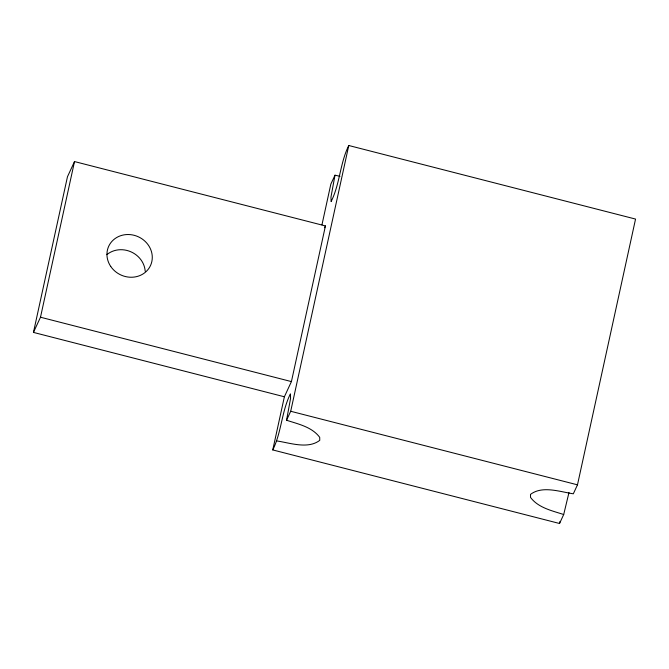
<?xml version="1.0" encoding="UTF-8"?>
<svg xmlns="http://www.w3.org/2000/svg" width="669" height="669" viewBox="0 0 669 669"><rect width="100%" height="100%" fill="white"/><g stroke="black" fill="none" stroke-linecap="round" stroke-linejoin="round"><path stroke-width="1" d="M340.003 176.282L335.002 175.194L330.963 197.079L331.122 201.553C339.977 183.95 339.977 163.094 348.775 145.508L635.55 219.072L577.481 484.833L573.316 493.806C559.995 491.807 542.275 485.376 530.484 494.408L530.534 497.418C538.219 507.796 552.05 510.731 563.699 514.52L568.985 492.526M276.924 440.955C290.246 442.953 307.966 449.392 319.757 440.353L319.707 437.342C312.03 426.964 298.19 424.029 286.541 420.249L290.58 398.364L290.413 393.882C281.565 411.485 281.557 432.35 272.76 449.928L559.535 523.493L563.699 514.52M284.375 396.776L33.45 332.409L67.46 176.75L74.51 161.564L325.435 225.93L291.425 381.589L284.375 396.776L272.76 449.928M33.45 332.409L40.5 317.223L74.51 161.564M321.948 224.843L330.829 184.167L335.002 175.194M286.541 420.249L290.706 411.268L348.775 145.508M559.535 523.493L559.978 521.452M324.607 227.719L325.435 225.93M40.5 317.223L291.425 381.589M290.706 411.268L577.481 484.833M106.94 254.588A23.022 20.998 24.9 0 1 130.856 251.778A23.022 20.998 24.9 0 1 145.198 271.246M110.72 266.421A23.022 20.998 24.9 0 0 149.915 266.722A23.022 20.998 24.9 0 0 128.205 234.518A23.022 20.998 24.9 0 0 110.72 266.421"/></g></svg>
